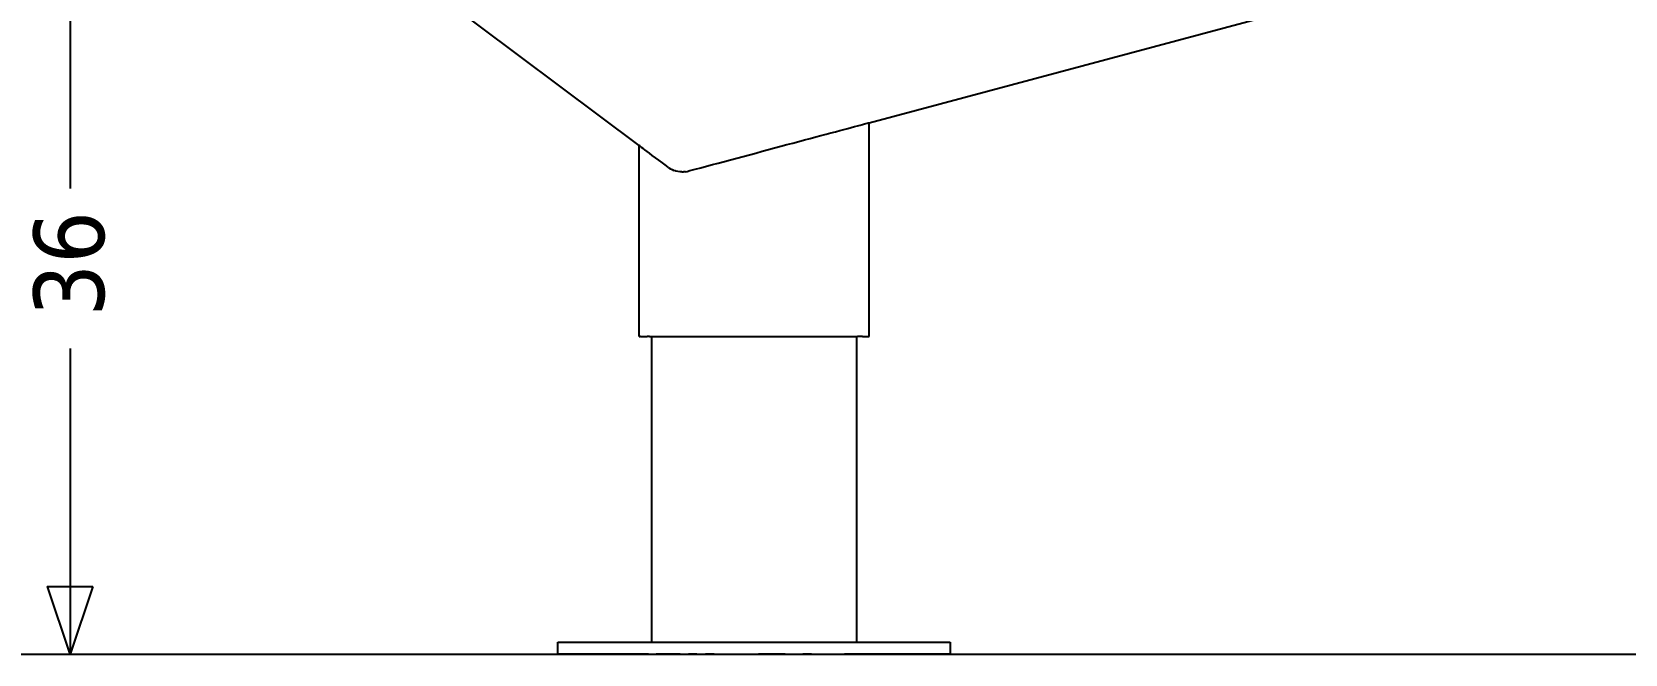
# Model space of a CAD drawing. Header units: inches. Extents: x 15 to 4613, y 7 to 3258.
# Drawn here: x 685 to 1477, y 1765 to 2074 of the extents above; entities that cross this region are included whole.
import ezdxf

# ---------------------------------------------------------------- set-up
doc = ezdxf.new("R2010")
doc.units = ezdxf.units.IN
doc.header["$MEASUREMENT"] = 0
doc.styles.add('Tahoma', font='tahoma.ttf')

msp = doc.modelspace()

# ---------------------------------------------------------------- linework, layer by layer
for p, q in [((987.15, 2017.73), (503.3, 2380.6)), ((1101.44, 2029.12), (1494.53, 2134.45)), ((704.32, 2124.16), (704.32, 1996.35)), ((1092.56, 2026.75), (1094.17, 2027.18)), ((1094.17, 2027.18), (1095.63, 2027.57)), ((1095.63, 2027.57), (1096.94, 2027.92)), ((1096.94, 2027.92), (1098.08, 2028.23)), ((1098.08, 2028.23), (1099.07, 2028.49)), ((1099.07, 2028.49), (1099.88, 2028.71)), ((1099.88, 2028.71), (1100.53, 2028.88)), ((1100.53, 2028.88), (1101, 2029.01)), ((1101, 2029.01), (1101.31, 2029.09)), ((1101.31, 2029.09), (1101.44, 2029.12)), ((1101.44, 1922.69), (1101.44, 2029.12)), ((1063.59, 2018.98), (1066.53, 2019.77)), ((1066.53, 2019.77), (1069.39, 2020.54)), ((1069.39, 2020.54), (1072.18, 2021.29)), ((1072.18, 2021.29), (1074.89, 2022.01)), ((1074.89, 2022.01), (1077.5, 2022.71)), ((1077.5, 2022.71), (1080.01, 2023.38)), ((1080.01, 2023.38), (1082.42, 2024.03)), ((1082.42, 2024.03), (1084.7, 2024.64)), ((1084.7, 2024.64), (1086.87, 2025.22)), ((1086.87, 2025.22), (1088.9, 2025.77)), ((1088.9, 2025.77), (1090.8, 2026.28)), ((1090.8, 2026.28), (1092.56, 2026.75)), ((987.15, 1922.69), (987.15, 2017.73)), ((987.19, 2017.7), (987.15, 2017.73)), ((987.41, 2017.54), (987.19, 2017.7)), ((987.58, 2017.41), (987.41, 2017.54)), ((987.8, 2017.25), (987.58, 2017.41)), ((988.36, 2016.82), (987.8, 2017.25)), ((989.09, 2016.28), (988.36, 2016.82)), ((989.99, 2015.6), (989.09, 2016.28)), ((991.05, 2014.8), (989.99, 2015.6)), ((992.28, 2013.89), (991.05, 2014.8)), ((993.66, 2012.85), (992.28, 2013.89)), ((995.2, 2011.7), (993.66, 2012.85)), ((996.88, 2010.43), (995.2, 2011.7)), ((1032.56, 2010.67), (1035.66, 2011.5)), ((1035.66, 2011.5), (1038.79, 2012.34)), ((1038.79, 2012.34), (1041.93, 2013.18)), ((1041.93, 2013.18), (1045.08, 2014.02)), ((1045.08, 2014.02), (1048.23, 2014.87)), ((1048.23, 2014.87), (1051.36, 2015.71)), ((1051.36, 2015.71), (1054.47, 2016.54)), ((1054.47, 2016.54), (1057.56, 2017.37)), ((1057.56, 2017.37), (1060.6, 2018.18)), ((1060.6, 2018.18), (1063.59, 2018.98)), ((998.71, 2009.06), (996.88, 2010.43)), ((1000.68, 2007.58), (998.71, 2009.06)), ((1001.97, 2006.61), (1000.68, 2007.58)), ((1001.97, 2006.61), (1002.67, 2006.15)), ((1002.67, 2006.15), (1002.78, 2006.09)), ((1002.78, 2006.09), (1003.47, 2005.74)), ((1003.47, 2005.74), (1004.35, 2005.37)), ((1005.01, 2005.16), (1004.35, 2005.37)), ((1005.3, 2005.07), (1005.01, 2005.16)), ((1006.29, 2004.84), (1005.3, 2005.07)), ((1007.29, 2004.69), (1006.29, 2004.84)), ((1007.36, 2004.68), (1007.29, 2004.69)), ((1008.28, 2004.61), (1007.36, 2004.68)), ((1008.28, 2004.61), (1009.24, 2004.62)), ((1009.81, 2004.68), (1009.24, 2004.62)), ((1010.13, 2004.71), (1009.81, 2004.68)), ((1010.13, 2004.71), (1010.95, 2004.88)), ((1010.95, 2004.88), (1012.38, 2005.26)), ((1012.38, 2005.26), (1015.04, 2005.97)), ((1015.04, 2005.97), (1017.79, 2006.71)), ((1017.79, 2006.71), (1020.62, 2007.47)), ((1020.62, 2007.47), (1023.52, 2008.25)), ((1023.52, 2008.25), (1026.48, 2009.04)), ((1026.48, 2009.04), (1029.5, 2009.85)), ((1029.5, 2009.85), (1032.56, 2010.67)), ((704.32, 1916.71), (704.32, 1764.65)), ((987.19, 1922.69), (987.15, 1922.69)), ((987.19, 1922.69), (987.41, 1922.69)), ((987.58, 1922.69), (987.41, 1922.69)), ((987.8, 1922.69), (987.58, 1922.69)), ((987.8, 1922.69), (988.36, 1922.69)), ((988.36, 1922.69), (989.09, 1922.69)), ((989.09, 1922.69), (989.99, 1922.69)), ((989.99, 1922.69), (991.05, 1922.69)), ((992.28, 1922.69), (991.05, 1922.69)), ((992.28, 1922.69), (993.49, 1922.69)), ((993.49, 1770.66), (993.49, 1922.69)), ((993.49, 1922.69), (993.6, 1922.69)), ((993.6, 1922.69), (993.66, 1922.69)), ((993.66, 1922.69), (994.03, 1922.69)), ((994.03, 1922.69), (994.71, 1922.69)), ((994.71, 1922.69), (995.2, 1922.69)), ((995.2, 1922.69), (995.65, 1922.69)), ((995.65, 1922.69), (996.84, 1922.69)), ((996.84, 1922.69), (996.88, 1922.69)), ((996.88, 1922.69), (998.29, 1922.69)), ((998.29, 1922.69), (998.71, 1922.69)), ((998.71, 1922.69), (999.99, 1922.69)), ((999.99, 1922.69), (1000.68, 1922.69)), ((1000.68, 1922.69), (1001.92, 1922.69)), ((1001.92, 1922.69), (1002.78, 1922.69)), ((1002.78, 1922.69), (1004.08, 1922.69)), ((1004.08, 1922.69), (1005.01, 1922.69)), ((1005.01, 1922.69), (1006.46, 1922.69)), ((1006.46, 1922.69), (1007.36, 1922.69)), ((1007.36, 1922.69), (1009.03, 1922.69)), ((1009.03, 1922.69), (1009.81, 1922.69)), ((1009.81, 1922.69), (1011.8, 1922.69)), ((1011.8, 1922.69), (1012.38, 1922.69)), ((1012.38, 1922.69), (1014.73, 1922.69)), ((1014.73, 1922.69), (1015.04, 1922.69)), ((1015.04, 1922.69), (1017.79, 1922.69)), ((1017.79, 1922.69), (1017.83, 1922.69)), ((1017.83, 1922.69), (1020.62, 1922.69)), ((1020.62, 1922.69), (1021.06, 1922.69)), ((1021.06, 1922.69), (1023.52, 1922.69)), ((1023.52, 1922.69), (1024.42, 1922.69)), ((1024.42, 1922.69), (1026.48, 1922.69)), ((1026.48, 1922.69), (1027.89, 1922.69)), ((1027.89, 1922.69), (1029.5, 1922.69)), ((1029.5, 1922.69), (1031.44, 1922.69)), ((1031.44, 1922.69), (1032.56, 1922.69)), ((1032.56, 1922.69), (1035.06, 1922.69)), ((1035.06, 1922.69), (1035.66, 1922.69)), ((1035.66, 1922.69), (1038.74, 1922.69)), ((1038.74, 1922.69), (1038.79, 1922.69)), ((1038.79, 1922.69), (1041.93, 1922.69)), ((1041.93, 1922.69), (1042.44, 1922.69)), ((1042.44, 1922.69), (1045.08, 1922.69)), ((1045.08, 1922.69), (1046.15, 1922.69)), ((1046.15, 1922.69), (1048.23, 1922.69)), ((1048.23, 1922.69), (1049.85, 1922.69)), ((1049.85, 1922.69), (1051.36, 1922.69)), ((1051.36, 1922.69), (1053.52, 1922.69)), ((1053.52, 1922.69), (1054.47, 1922.69)), ((1054.47, 1922.69), (1057.14, 1922.69)), ((1057.14, 1922.69), (1057.56, 1922.69)), ((1057.56, 1922.69), (1060.6, 1922.69)), ((1060.6, 1922.69), (1060.69, 1922.69)), ((1060.69, 1922.69), (1063.59, 1922.69)), ((1063.59, 1922.69), (1064.16, 1922.69)), ((1064.16, 1922.69), (1066.53, 1922.69)), ((1066.53, 1922.69), (1067.52, 1922.69)), ((1067.52, 1922.69), (1069.39, 1922.69)), ((1069.39, 1922.69), (1070.76, 1922.69)), ((1070.76, 1922.69), (1072.18, 1922.69)), ((1072.18, 1922.69), (1073.85, 1922.69)), ((1073.85, 1922.69), (1074.89, 1922.69)), ((1074.89, 1922.69), (1076.79, 1922.69)), ((1076.79, 1922.69), (1077.5, 1922.69)), ((1077.5, 1922.69), (1079.55, 1922.69)), ((1079.55, 1922.69), (1080.01, 1922.69)), ((1080.01, 1922.69), (1082.13, 1922.69)), ((1082.13, 1922.69), (1082.42, 1922.69)), ((1082.42, 1922.69), (1084.5, 1922.69)), ((1084.5, 1922.69), (1084.7, 1922.69)), ((1084.7, 1922.69), (1086.66, 1922.69)), ((1086.66, 1922.69), (1086.87, 1922.69)), ((1086.87, 1922.69), (1088.59, 1922.69)), ((1088.59, 1922.69), (1088.9, 1922.69)), ((1088.9, 1922.69), (1090.29, 1922.69)), ((1090.29, 1922.69), (1090.8, 1922.69)), ((1090.8, 1922.69), (1091.74, 1922.69)), ((1091.74, 1922.69), (1092.56, 1922.69)), ((1092.56, 1922.69), (1092.94, 1922.69)), ((1092.94, 1922.69), (1093.88, 1922.69)), ((1093.88, 1922.69), (1094.17, 1922.69)), ((1094.17, 1922.69), (1094.55, 1922.69)), ((1094.55, 1922.69), (1094.96, 1922.69)), ((1094.96, 1922.69), (1095.09, 1922.69)), ((1095.09, 1922.69), (1095.09, 1770.66)), ((1095.09, 1922.69), (1095.63, 1922.69)), ((1096.94, 1922.69), (1095.63, 1922.69)), ((1098.08, 1922.69), (1096.94, 1922.69)), ((1098.08, 1922.69), (1099.07, 1922.69)), ((1099.07, 1922.69), (1099.88, 1922.69)), ((1099.88, 1922.69), (1100.53, 1922.69)), ((1100.53, 1922.69), (1101, 1922.69)), ((1101, 1922.69), (1101.31, 1922.69)), ((1101.31, 1922.69), (1101.44, 1922.69)), ((946.79, 1764.66), (946.79, 1770.66)), ((946.79, 1770.66), (946.89, 1770.66)), ((946.89, 1770.66), (947.2, 1770.66)), ((947.2, 1770.66), (947.7, 1770.66)), ((947.7, 1770.66), (948.4, 1770.66)), ((948.4, 1770.66), (949.31, 1770.66)), ((949.31, 1770.66), (950.41, 1770.66)), ((950.41, 1770.66), (951.7, 1770.66)), ((951.7, 1770.66), (953.19, 1770.66)), ((953.19, 1770.66), (954.86, 1770.66)), ((954.86, 1770.66), (956.72, 1770.66)), ((956.72, 1770.66), (958.77, 1770.66)), ((958.77, 1770.66), (960.99, 1770.66)), ((960.99, 1770.66), (963.38, 1770.66)), ((963.38, 1770.66), (965.94, 1770.66)), ((965.94, 1770.66), (968.66, 1770.66)), ((968.66, 1770.66), (971.54, 1770.66)), ((971.54, 1770.66), (974.57, 1770.66)), ((974.57, 1770.66), (977.74, 1770.66)), ((977.74, 1770.66), (981.05, 1770.66)), ((981.05, 1770.66), (984.5, 1770.66)), ((984.5, 1770.66), (988.07, 1770.66)), ((988.07, 1770.66), (991.75, 1770.66)), ((991.75, 1770.66), (993.49, 1770.66)), ((993.49, 1770.66), (993.63, 1770.66)), ((993.63, 1770.66), (994.03, 1770.66)), ((994.03, 1770.66), (994.71, 1770.66)), ((994.71, 1770.66), (995.54, 1770.66)), ((995.54, 1770.66), (995.65, 1770.66)), ((995.65, 1770.66), (996.84, 1770.66)), ((996.84, 1770.66), (998.29, 1770.66)), ((998.29, 1770.66), (999.44, 1770.66)), ((999.44, 1770.66), (999.99, 1770.66)), ((999.99, 1770.66), (1001.92, 1770.66)), ((1001.92, 1770.66), (1003.42, 1770.66)), ((1003.42, 1770.66), (1004.08, 1770.66)), ((1004.08, 1770.66), (1006.46, 1770.66)), ((1006.46, 1770.66), (1007.49, 1770.66)), ((1007.49, 1770.66), (1009.03, 1770.66)), ((1009.03, 1770.66), (1011.64, 1770.66)), ((1011.64, 1770.66), (1011.8, 1770.66)), ((1011.8, 1770.66), (1014.73, 1770.66)), ((1014.73, 1770.66), (1015.86, 1770.66)), ((1015.86, 1770.66), (1017.83, 1770.66)), ((1017.83, 1770.66), (1020.13, 1770.66)), ((1020.13, 1770.66), (1021.06, 1770.66)), ((1021.06, 1770.66), (1024.42, 1770.66)), ((1024.42, 1770.66), (1024.45, 1770.66)), ((1024.45, 1770.66), (1027.89, 1770.66)), ((1027.89, 1770.66), (1028.82, 1770.66)), ((1028.82, 1770.66), (1031.44, 1770.66)), ((1031.44, 1770.66), (1033.22, 1770.66)), ((1033.22, 1770.66), (1035.06, 1770.66)), ((1035.06, 1770.66), (1037.64, 1770.66)), ((1037.64, 1770.66), (1038.74, 1770.66)), ((1038.74, 1770.66), (1042.07, 1770.66)), ((1042.07, 1770.66), (1042.44, 1770.66)), ((1042.44, 1770.66), (1046.15, 1770.66)), ((1046.15, 1770.66), (1046.51, 1770.66)), ((1046.51, 1770.66), (1049.85, 1770.66)), ((1049.85, 1770.66), (1050.95, 1770.66)), ((1050.95, 1770.66), (1053.52, 1770.66)), ((1053.52, 1770.66), (1055.37, 1770.66)), ((1055.37, 1770.66), (1057.14, 1770.66)), ((1057.14, 1770.66), (1059.76, 1770.66)), ((1059.76, 1770.66), (1060.69, 1770.66)), ((1060.69, 1770.66), (1064.13, 1770.66)), ((1064.13, 1770.66), (1064.16, 1770.66)), ((1064.16, 1770.66), (1067.52, 1770.66)), ((1067.52, 1770.66), (1068.45, 1770.66)), ((1068.45, 1770.66), (1070.76, 1770.66)), ((1070.76, 1770.66), (1072.73, 1770.66)), ((1072.73, 1770.66), (1073.85, 1770.66)), ((1073.85, 1770.66), (1076.79, 1770.66)), ((1076.79, 1770.66), (1076.94, 1770.66)), ((1076.94, 1770.66), (1079.55, 1770.66)), ((1079.55, 1770.66), (1081.09, 1770.66)), ((1081.09, 1770.66), (1082.13, 1770.66)), ((1082.13, 1770.66), (1084.5, 1770.66)), ((1084.5, 1770.66), (1085.16, 1770.66)), ((1085.16, 1770.66), (1086.66, 1770.66)), ((1086.66, 1770.66), (1088.59, 1770.66)), ((1088.59, 1770.66), (1089.15, 1770.66)), ((1089.15, 1770.66), (1090.29, 1770.66)), ((1090.29, 1770.66), (1091.74, 1770.66)), ((1091.74, 1770.66), (1092.94, 1770.66)), ((1092.94, 1770.66), (1093.04, 1770.66)), ((1093.04, 1770.66), (1093.88, 1770.66)), ((1093.88, 1770.66), (1094.55, 1770.66)), ((1094.55, 1770.66), (1094.96, 1770.66)), ((1094.96, 1770.66), (1095.09, 1770.66)), ((1095.09, 1770.66), (1096.83, 1770.66)), ((1096.83, 1770.66), (1100.52, 1770.66)), ((1100.52, 1770.66), (1104.09, 1770.66)), ((1104.09, 1770.66), (1107.53, 1770.66)), ((1107.53, 1770.66), (1110.84, 1770.66)), ((1110.84, 1770.66), (1114.01, 1770.66)), ((1114.01, 1770.66), (1117.04, 1770.66)), ((1117.04, 1770.66), (1119.92, 1770.66)), ((1119.92, 1770.66), (1122.65, 1770.66)), ((1122.65, 1770.66), (1125.21, 1770.66)), ((1125.21, 1770.66), (1127.6, 1770.66)), ((1127.6, 1770.66), (1129.82, 1770.66)), ((1129.82, 1770.66), (1131.86, 1770.66)), ((1131.86, 1770.66), (1133.72, 1770.66)), ((1133.72, 1770.66), (1135.39, 1770.66)), ((1135.39, 1770.66), (1136.88, 1770.66)), ((1136.88, 1770.66), (1138.18, 1770.66)), ((1138.18, 1770.66), (1139.28, 1770.66)), ((1139.28, 1770.66), (1140.18, 1770.66)), ((1140.18, 1770.66), (1140.88, 1770.66)), ((1140.88, 1770.66), (1141.39, 1770.66)), ((1141.39, 1770.66), (1141.69, 1770.66)), ((1141.69, 1770.66), (1141.79, 1770.66)), ((1141.79, 1770.66), (1141.79, 1764.66)), ((308.9, 1764.66), (3099.57, 1764.66)), ((946.89, 1764.66), (946.79, 1764.66)), ((947.2, 1764.66), (946.89, 1764.66)), ((947.7, 1764.66), (947.2, 1764.66)), ((948.4, 1764.66), (947.7, 1764.66)), ((949.31, 1764.66), (948.4, 1764.66)), ((950.41, 1764.66), (949.31, 1764.66)), ((951.7, 1764.66), (950.41, 1764.66)), ((953.19, 1764.66), (951.7, 1764.66)), ((954.86, 1764.66), (953.19, 1764.66)), ((956.72, 1764.66), (954.86, 1764.66)), ((958.77, 1764.66), (956.72, 1764.66)), ((960.99, 1764.66), (958.77, 1764.66)), ((963.38, 1764.66), (960.99, 1764.66)), ((965.94, 1764.66), (963.38, 1764.66)), ((968.66, 1764.66), (965.94, 1764.66)), ((971.54, 1764.66), (968.66, 1764.66)), ((974.57, 1764.66), (971.54, 1764.66)), ((977.74, 1764.66), (974.57, 1764.66)), ((981.05, 1764.66), (977.74, 1764.66)), ((984.5, 1764.66), (981.05, 1764.66)), ((988.07, 1764.66), (984.5, 1764.66)), ((991.75, 1764.66), (988.07, 1764.66)), ((991.75, 1764.66), (995.54, 1764.66)), ((999.44, 1764.66), (995.54, 1764.66)), ((1003.42, 1764.66), (999.44, 1764.66)), ((1007.49, 1764.66), (1003.42, 1764.66)), ((1007.49, 1764.66), (1011.64, 1764.66)), ((1015.86, 1764.66), (1011.64, 1764.66)), ((1015.86, 1764.66), (1020.13, 1764.66)), ((1024.45, 1764.66), (1020.13, 1764.66)), ((1024.45, 1764.66), (1028.82, 1764.66)), ((1028.82, 1764.66), (1033.22, 1764.66)), ((1033.22, 1764.66), (1037.64, 1764.66)), ((1037.64, 1764.66), (1042.07, 1764.66)), ((1042.07, 1764.66), (1046.51, 1764.66)), ((1050.95, 1764.66), (1046.51, 1764.66)), ((1055.37, 1764.66), (1050.95, 1764.66)), ((1059.76, 1764.66), (1055.37, 1764.66)), ((1059.76, 1764.66), (1064.13, 1764.66)), ((1064.13, 1764.66), (1068.45, 1764.66)), ((1072.73, 1764.66), (1068.45, 1764.66)), ((1072.73, 1764.66), (1076.94, 1764.66)), ((1076.94, 1764.66), (1081.09, 1764.66)), ((1081.09, 1764.66), (1085.16, 1764.66)), ((1085.16, 1764.66), (1089.15, 1764.66)), ((1093.04, 1764.66), (1089.15, 1764.66)), ((1096.83, 1764.66), (1093.04, 1764.66)), ((1100.52, 1764.66), (1096.83, 1764.66)), ((1104.09, 1764.66), (1100.52, 1764.66)), ((1107.53, 1764.66), (1104.09, 1764.66)), ((1110.84, 1764.66), (1107.53, 1764.66)), ((1114.01, 1764.66), (1110.84, 1764.66)), ((1117.04, 1764.66), (1114.01, 1764.66)), ((1119.92, 1764.66), (1117.04, 1764.66)), ((1122.65, 1764.66), (1119.92, 1764.66)), ((1125.21, 1764.66), (1122.65, 1764.66)), ((1127.6, 1764.66), (1125.21, 1764.66)), ((1129.82, 1764.66), (1127.6, 1764.66)), ((1131.86, 1764.66), (1129.82, 1764.66)), ((1133.72, 1764.66), (1131.86, 1764.66)), ((1135.39, 1764.66), (1133.72, 1764.66)), ((1136.88, 1764.66), (1135.39, 1764.66)), ((1138.18, 1764.66), (1136.88, 1764.66)), ((1139.28, 1764.66), (1138.18, 1764.66)), ((1140.18, 1764.66), (1139.28, 1764.66)), ((1140.88, 1764.66), (1140.18, 1764.66)), ((1141.39, 1764.66), (1140.88, 1764.66)), ((1141.69, 1764.66), (1141.39, 1764.66)), ((1141.79, 1764.66), (1141.69, 1764.66))]:
    msp.add_line(p, q)

# ---------------------------------------------------------------- texts
at = {"insert": (721.83, 1932.64), "char_height": 35.009, "width": 0.1, "attachment_point": 7, "rotation": 90, "style": 'Tahoma'}
msp.add_mtext('{36}', dxfattribs=at)

# ---------------------------------------------------------------- meshes
mesh = msp.add_polyface()
corners = [(715.57, 1798.39), (704.32, 1764.65), (693.08, 1798.39)]
mesh.append_faces([[corners[k] for k in face] for face in [(0, 1, 2)]])

doc.saveas('drawing.dxf')
